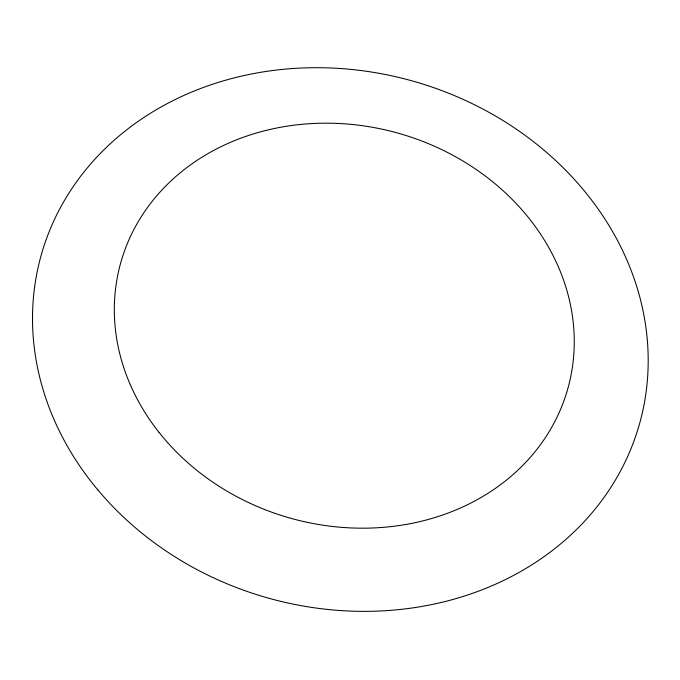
<?xml version="1.0" encoding="UTF-8"?>
<svg xmlns="http://www.w3.org/2000/svg" width="680" height="680" viewBox="0 0 680 680"><rect width="100%" height="100%" fill="white"/><g stroke="black" fill="none" stroke-linecap="round" stroke-linejoin="round"><path stroke-width="1.02" d="M97.835 489.906A310.828 268.422 15.9 0 0 625.829 460.445A310.828 268.422 15.9 0 0 297.381 68.23A310.828 268.422 15.9 0 0 97.835 489.906M159.018 432.37A232.237 199.894 15.9 0 0 554.906 421.404A232.237 199.894 15.9 0 0 318.945 123.275A232.237 199.894 15.9 0 0 159.018 432.37"/></g></svg>
